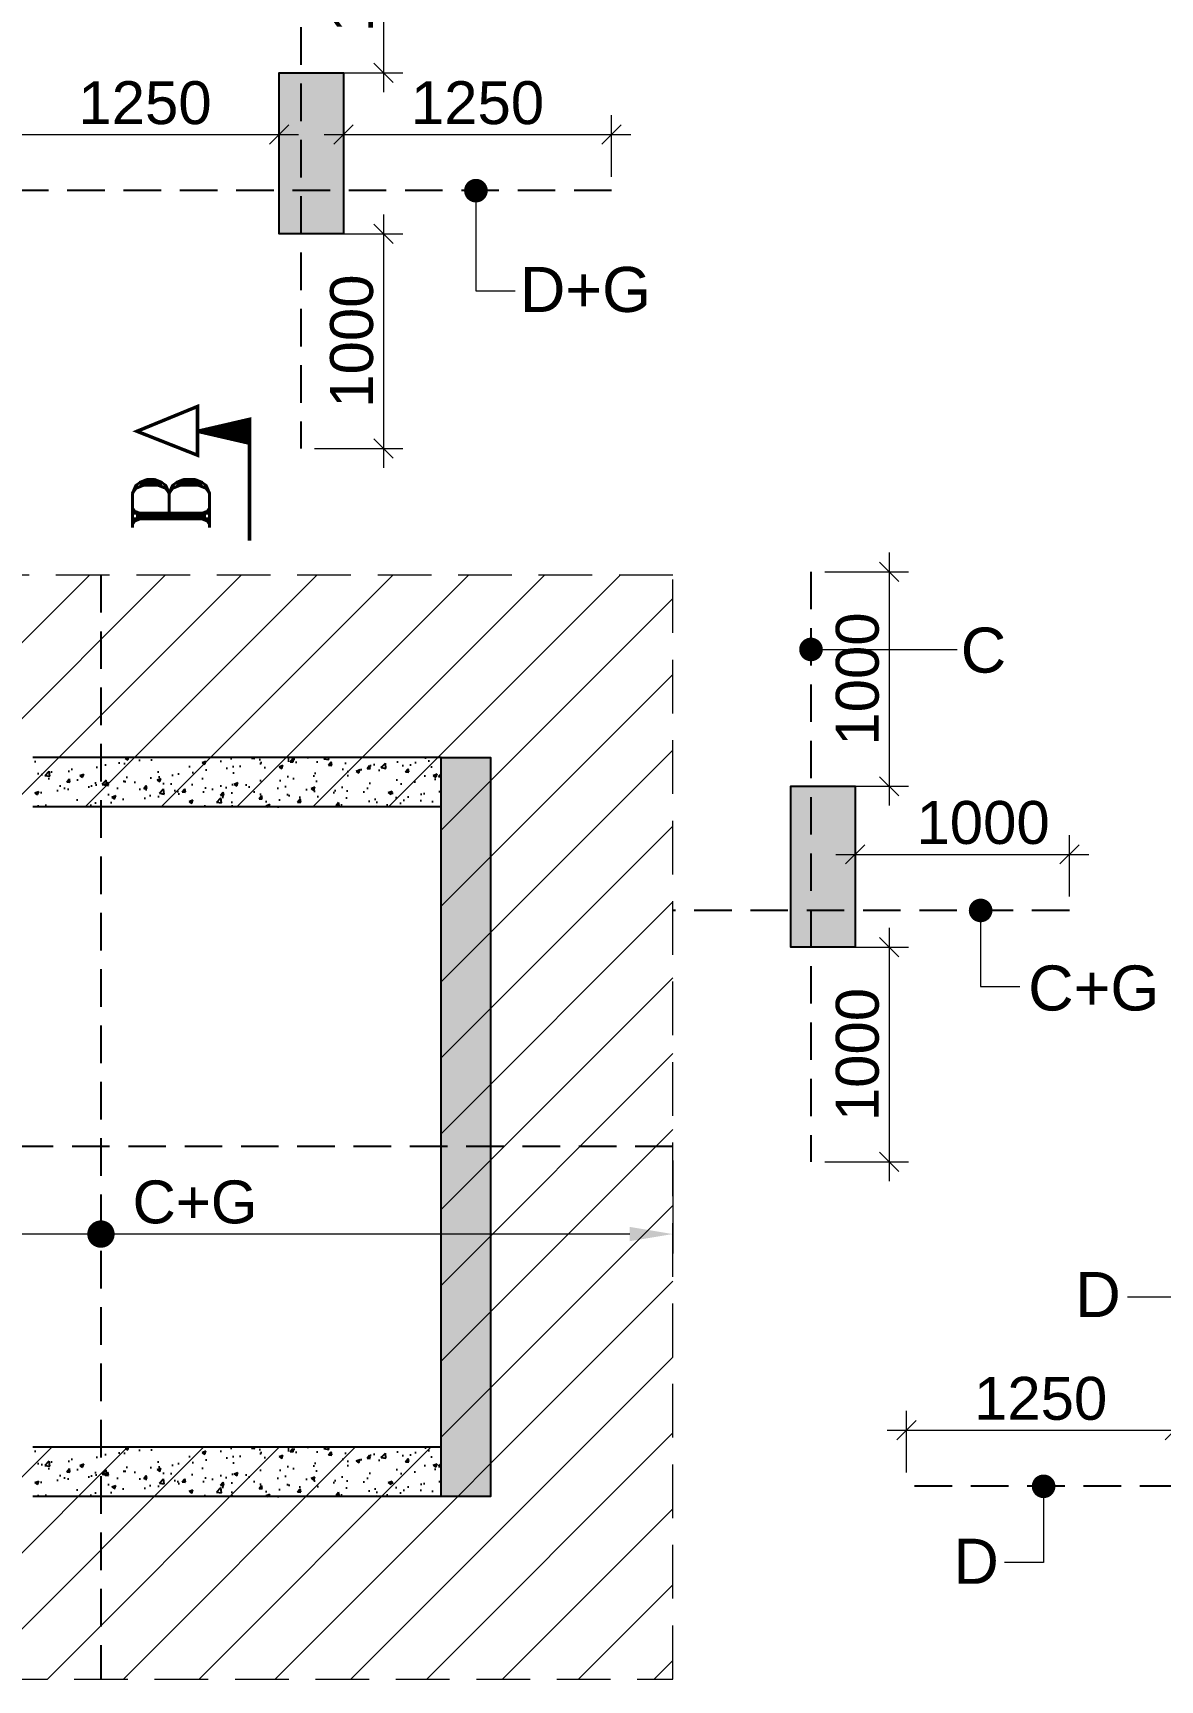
# Model space of a CAD drawing. Header units: millimetres. Extents: x 1123469 to 1883119, y -126924 to 196924.
# Drawn here: x 1524022 to 1529276, y 136834 to 144511 of the extents above; entities that cross this region are included whole.
import ezdxf

# ---------------------------------------------------------------- set-up
doc = ezdxf.new("R2010")
doc.units = ezdxf.units.MM
doc.header["$LTSCALE"] = 500
doc.header["$MEASUREMENT"] = 0
doc.header["$PDMODE"] = 34
for name, pattern in [('CONTINOUS', [0]), ('DASHED2', [0.375, 0.25, -0.125]), ('HIDDEN', [0.375, 0.25, -0.125])]:
    doc.linetypes.add(name, pattern=pattern)
doc.layers.get('Defpoints').update_dxf_attribs({"lineweight": 0})
for name, color, linetype in [('3BEAM NO', 6, 'Continuous'), ('COL. DIM', 3, 'Continuous'), ('r.c.c. wall', 4, 'Continuous'), ('reinf.', 4, 'Continuous'), ('TEXT 1', 1, 'Continuous'), ('TEXT-20', 3, 'Continuous'), ('TOWER AREA COLUMN.', 6, 'Continuous')]:
    doc.layers.add(name, color=color, linetype=linetype)
for name, color, linetype, lineweight in [('ARWO', 1, 'Continuous', 18), ('CUT OUT', 1, 'Continuous', 13), ('dim-M', 1, 'Continuous', 15), ('FOOTING', 1, 'Continuous', 15), ('HATCH', 1, 'Continuous', 5), ('S - SUNK', 251, 'Continuous', 0), ('TOWER COL HATCH', 253, 'Continuous', 20)]:
    doc.layers.add(name, color=color, linetype=linetype, lineweight=lineweight)
doc.styles.add('3mm', font='arial.ttf')
doc.styles.add('RT', font='romant.shx', dxfattribs={"height": 8})
doc.dimstyles.new('PARAMVEER', dxfattribs={"dimtxt": 200, "dimasz": 100, "dimexe": 0, "dimexo": 25, "dimgap": 10, "dimtad": 1, "dimdec": 0, "dimrnd": 5, "dimzin": 0, "dimdsep": 46, "dimtxsty": '3mm', "dimblk": 'OBLIQUE', "dimcen": 0.09, "dimdle": 75, "dimclrd": 1, "dimclre": 1, "dimclrt": 3, "dimadec": 0, "dimazin": 0, "dimtfac": 1, "dimtdec": 0, "dimtmove": 1, "dimatfit": 3, "dimfxl": 100, "dimtolj": 1, "dimtzin": 0, "dimlwd": 18, "dimlwe": 5, "dimarcsym": 0})
doc.dimstyles.new('PARAMVEER BEAM', dxfattribs={"dimtxt": 200, "dimasz": 100, "dimexe": 0, "dimexo": 0, "dimgap": 10, "dimtad": 1, "dimdec": 0, "dimzin": 0, "dimdsep": 46, "dimtxsty": '3mm', "dimblk": 'ARCHTICK', "dimcen": 0.09, "dimdle": 75, "dimclrd": 1, "dimclre": 1, "dimclrt": 3, "dimadec": 0, "dimazin": 0, "dimtfac": 1, "dimtdec": 0, "dimtmove": 1, "dimatfit": 3, "dimfxl": 100, "dimtolj": 1, "dimtzin": 0, "dimlwd": 18, "dimlwe": 5, "dimarcsym": 0})

# ---------------------------------------------------------------- blocks, each defined once
blk = doc.blocks.new('3tgra')
at = {"layer": 'TOWER COL HATCH'}
h = blk.add_hatch(color=253, dxfattribs=at)
h.dxf.hatch_style = 1
h.paths.add_polyline_path([(1380095.624769447, 80551.73729155067), (1380395.624769447, 80551.73729155067), (1380395.624769447, 81301.73729155067), (1380095.624769447, 81301.73729155067)])
h = blk.add_hatch(color=253, dxfattribs=at)
h.dxf.hatch_style = 1
h.paths.add_polyline_path([(1379640.630750942, 78111.73729155073), (1379410.630750942, 78111.73729155073), (1379410.630750942, 74666.55515519361), (1379640.630750942, 74666.55515519361), (1379640.630750942, 77881.73729155073)])
h = blk.add_hatch(color=253, dxfattribs=at)
h.dxf.hatch_style = 1
h.paths.add_polyline_path([(1377710.631017101, 77226.89675944098), (1378010.631017101, 77226.89675944098), (1378010.631017101, 77976.89675944098), (1377710.631017101, 77976.89675944098)])
at = {"layer": 'TOWER AREA COLUMN.', "color": 4}
for points in [[(1380095.624769447, 80551.73729155067), (1380395.624769447, 80551.73729155067), (1380395.624769447, 81301.73729155067), (1380095.624769447, 81301.73729155067)], [(1377710.631017101, 77226.89675944098), (1378010.631017101, 77226.89675944098), (1378010.631017101, 77976.89675944098), (1377710.631017101, 77976.89675944098)]]:
    blk.add_lwpolyline(points, close=True, dxfattribs=at)
blk.add_lwpolyline([(1379640.630750942, 78111.73729155073), (1379410.630750942, 78111.73729155073), (1379410.630750942, 74666.55515519361), (1379640.630750942, 74666.55515519361), (1379640.630750942, 77881.73729155073), (1379640.630750942, 77881.73729155073), (1379640.630750942, 78111.73729155073)], dxfattribs=at)
blk = doc.blocks.new('_Oblique')
at = {"color": 0, "linetype": 'ByBlock', "lineweight": -2}
blk.add_line((-0.5, -0.5), (0.5, 0.5), dxfattribs=at)
blk = doc.blocks.new('*D987')
at = {"layer": 'COL. DIM', "color": 1, "lineweight": 18, "ltscale": 10, "transparency": 16777216}
blk.add_line((1525655.557247166, 143664.2285490474), (1525655.557247166, 142484.2285490474), dxfattribs=at)
at = {"layer": 'COL. DIM', "color": 1, "linetype": 'CONTINOUS', "lineweight": 5, "ltscale": 10, "transparency": 16777216}
for p, q in [((1525334.91773492, 143574.2285490474), (1525745.557247166, 143574.2285490474)), ((1525334.91773492, 142574.2285490474), (1525745.557247166, 142574.2285490474))]:
    blk.add_line(p, q, dxfattribs=at)
at = {"layer": 'Defpoints', "color": 0, "ltscale": 10, "transparency": 16777216}
for p in [(1525269.91773492, 143574.2285490474), (1525269.91773492, 142574.2285490474), (1525655.557247166, 142574.2285490474)]:
    blk.add_point(p, dxfattribs=at)
at = {"layer": 'COL. DIM', "color": 1, "lineweight": 18, "ltscale": 10, "transparency": 16777216, "xscale": 90, "yscale": 90, "zscale": 90}
for p, rotation in [((1525655.557247166, 143574.2285490474), 90), ((1525655.557247166, 142574.2285490474), 270)]:
    blk.add_blockref('_Oblique', p, dxfattribs=dict(at, rotation=rotation))
at = {"layer": 'COL. DIM', "color": 3, "ltscale": 10, "transparency": 16777216, "insert": (1525508.442649622, 143074.2285490469), "char_height": 200, "attachment_point": 5, "rotation": 90, "style": '3mm'}
blk.add_mtext('\\A1;1000', dxfattribs=at)
blk = doc.blocks.new('*D988')
at = {"layer": 'COL. DIM', "color": 1, "linetype": 'CONTINOUS', "lineweight": 5, "ltscale": 10, "transparency": 16777216}
for p, q in [((1525469.254838255, 143840.5113248843), (1525469.254838255, 144127.0409493337)), ((1526719.254838255, 143840.5113248843), (1526719.254838255, 144127.0409493337))]:
    blk.add_line(p, q, dxfattribs=at)
at = {"layer": 'COL. DIM', "color": 1, "lineweight": 18, "ltscale": 10, "transparency": 16777216}
blk.add_line((1525379.254838255, 144037.0409493337), (1526809.254838255, 144037.0409493337), dxfattribs=at)
at = {"layer": 'Defpoints', "color": 0, "ltscale": 10, "transparency": 16777216}
for p in [(1526719.254838255, 144037.0409493337), (1525469.254838255, 143775.5113248843), (1526719.254838255, 143775.5113248843)]:
    blk.add_point(p, dxfattribs=at)
at = {"layer": 'COL. DIM', "color": 1, "lineweight": 18, "ltscale": 10, "transparency": 16777216, "xscale": 90, "yscale": 90, "zscale": 90, "rotation": 180}
blk.add_blockref('_Oblique', (1525469.254838255, 144037.0409493337), dxfattribs=at)
at = {"layer": 'COL. DIM', "color": 1, "lineweight": 18, "ltscale": 10, "transparency": 16777216, "xscale": 90, "yscale": 90, "zscale": 90}
blk.add_blockref('_Oblique', (1526719.254838255, 144037.0409493337), dxfattribs=at)
at = {"layer": 'COL. DIM', "color": 3, "ltscale": 10, "transparency": 16777216, "insert": (1526094.254838255, 144184.155546878), "char_height": 200, "attachment_point": 5, "style": '3mm'}
blk.add_mtext('\\A1;1250', dxfattribs=at)
blk = doc.blocks.new('*D989')
at = {"layer": 'COL. DIM', "color": 1, "linetype": 'CONTINOUS', "lineweight": 5, "ltscale": 10, "transparency": 16777216}
for p, q in [((1523919.254838255, 143840.5113248843), (1523919.254838255, 144127.0409493337)), ((1525169.254838255, 143840.5113248843), (1525169.254838255, 144127.0409493337))]:
    blk.add_line(p, q, dxfattribs=at)
at = {"layer": 'COL. DIM', "color": 1, "lineweight": 18, "ltscale": 10, "transparency": 16777216}
blk.add_line((1523829.254838255, 144037.0409493337), (1525259.254838255, 144037.0409493337), dxfattribs=at)
at = {"layer": 'Defpoints', "color": 0, "ltscale": 10, "transparency": 16777216}
for p in [(1525169.254838255, 144037.0409493337), (1523919.254838255, 143775.5113248843), (1525169.254838255, 143775.5113248843)]:
    blk.add_point(p, dxfattribs=at)
at = {"layer": 'COL. DIM', "color": 1, "lineweight": 18, "ltscale": 10, "transparency": 16777216, "xscale": 90, "yscale": 90, "zscale": 90, "rotation": 180}
blk.add_blockref('_Oblique', (1523919.254838255, 144037.0409493337), dxfattribs=at)
at = {"layer": 'COL. DIM', "color": 1, "lineweight": 18, "ltscale": 10, "transparency": 16777216, "xscale": 90, "yscale": 90, "zscale": 90}
blk.add_blockref('_Oblique', (1525169.254838255, 144037.0409493337), dxfattribs=at)
at = {"layer": 'COL. DIM', "color": 3, "ltscale": 10, "transparency": 16777216, "insert": (1524544.254838255, 144184.155546878), "char_height": 200, "attachment_point": 5, "style": '3mm'}
blk.add_mtext('\\A1;1250', dxfattribs=at)
blk = doc.blocks.new('*D990')
at = {"layer": 'COL. DIM', "color": 1, "lineweight": 18, "ltscale": 10, "transparency": 16777216}
blk.add_line((1525655.557247166, 145414.2285490474), (1525655.557247166, 144234.2285490474), dxfattribs=at)
at = {"layer": 'COL. DIM', "color": 1, "linetype": 'CONTINOUS', "lineweight": 5, "ltscale": 10, "transparency": 16777216}
for p, q in [((1525334.917734921, 145324.2285490474), (1525745.557247166, 145324.2285490474)), ((1525334.917734921, 144324.2285490474), (1525745.557247166, 144324.2285490474))]:
    blk.add_line(p, q, dxfattribs=at)
at = {"layer": 'Defpoints', "color": 0, "ltscale": 10, "transparency": 16777216}
for p in [(1525269.917734921, 145324.2285490474), (1525269.917734921, 144324.2285490474), (1525655.557247166, 144324.2285490474)]:
    blk.add_point(p, dxfattribs=at)
at = {"layer": 'COL. DIM', "color": 1, "lineweight": 18, "ltscale": 10, "transparency": 16777216, "xscale": 90, "yscale": 90, "zscale": 90}
for p, rotation in [((1525655.557247166, 145324.2285490474), 90), ((1525655.557247166, 144324.2285490474), 270)]:
    blk.add_blockref('_Oblique', p, dxfattribs=dict(at, rotation=rotation))
at = {"layer": 'COL. DIM', "color": 3, "ltscale": 10, "transparency": 16777216, "insert": (1525508.442649621, 144824.2285490469), "char_height": 200, "attachment_point": 5, "rotation": 90, "style": '3mm'}
blk.add_mtext('\\A1;1000', dxfattribs=at)
blk = doc.blocks.new('_ArchTick')
at = {"color": 0, "linetype": 'ByBlock', "const_width": 0.15}
blk.add_lwpolyline([(-0.5, -0.5), (0.5, 0.5)], dxfattribs=at)
blk = doc.blocks.new('*D1022')
at = {"layer": 'COL. DIM', "color": 1, "lineweight": 18, "ltscale": 10, "transparency": 16777216}
blk.add_line((1528013.32333053, 140339.3880169377), (1528013.32333053, 139159.3880169377), dxfattribs=at)
at = {"layer": 'COL. DIM', "color": 1, "linetype": 'CONTINOUS', "lineweight": 5, "ltscale": 10, "transparency": 16777216}
for p, q in [((1527713.899163831, 140249.3880169377), (1528103.32333053, 140249.3880169377)), ((1527713.899163831, 139249.3880169377), (1528103.32333053, 139249.3880169377))]:
    blk.add_line(p, q, dxfattribs=at)
at = {"layer": 'Defpoints', "color": 0, "ltscale": 10, "transparency": 16777216}
for p in [(1527648.899163831, 140249.3880169377), (1527648.899163831, 139249.3880169377), (1528013.32333053, 139249.3880169377)]:
    blk.add_point(p, dxfattribs=at)
at = {"layer": 'COL. DIM', "color": 1, "lineweight": 18, "ltscale": 10, "transparency": 16777216, "xscale": 90, "yscale": 90, "zscale": 90}
for p, rotation in [((1528013.32333053, 140249.3880169377), 90), ((1528013.32333053, 139249.3880169377), 270)]:
    blk.add_blockref('_Oblique', p, dxfattribs=dict(at, rotation=rotation))
at = {"layer": 'COL. DIM', "color": 3, "ltscale": 10, "transparency": 16777216, "insert": (1527866.208732986, 139749.3880169372), "char_height": 200, "attachment_point": 5, "rotation": 90, "style": '3mm'}
blk.add_mtext('\\A1;1000', dxfattribs=at)
blk = doc.blocks.new('*D1023')
at = {"layer": 'COL. DIM', "color": 1, "lineweight": 18, "ltscale": 10, "transparency": 16777216}
blk.add_line((1528013.32333053, 142089.3880169376), (1528013.32333053, 140909.3880169376), dxfattribs=at)
at = {"layer": 'COL. DIM', "color": 1, "linetype": 'CONTINOUS', "lineweight": 5, "ltscale": 10, "transparency": 16777216}
for p, q in [((1527713.899163831, 141999.3880169376), (1528103.32333053, 141999.3880169376)), ((1527713.899163831, 140999.3880169376), (1528103.32333053, 140999.3880169376))]:
    blk.add_line(p, q, dxfattribs=at)
at = {"layer": 'Defpoints', "color": 0, "ltscale": 10, "transparency": 16777216}
for p in [(1527648.899163831, 141999.3880169376), (1527648.899163831, 140999.3880169376), (1528013.32333053, 140999.3880169376)]:
    blk.add_point(p, dxfattribs=at)
at = {"layer": 'COL. DIM', "color": 1, "lineweight": 18, "ltscale": 10, "transparency": 16777216, "xscale": 90, "yscale": 90, "zscale": 90}
for p, rotation in [((1528013.32333053, 141999.3880169376), 90), ((1528013.32333053, 140999.3880169376), 270)]:
    blk.add_blockref('_Oblique', p, dxfattribs=dict(at, rotation=rotation))
at = {"layer": 'COL. DIM', "color": 3, "ltscale": 10, "transparency": 16777216, "insert": (1527866.208732985, 141499.3880169372), "char_height": 200, "attachment_point": 5, "rotation": 90, "style": '3mm'}
blk.add_mtext('\\A1;1000', dxfattribs=at)
blk = doc.blocks.new('*D1024')
at = {"layer": 'COL. DIM', "color": 1, "linetype": 'CONTINOUS', "lineweight": 5, "ltscale": 10, "transparency": 16777216}
for p, q in [((1527854.248590601, 140485.904475727), (1527854.248590601, 140772.4341001764)), ((1528854.248590601, 140485.904475727), (1528854.248590601, 140772.4341001764))]:
    blk.add_line(p, q, dxfattribs=at)
at = {"layer": 'COL. DIM', "color": 1, "lineweight": 18, "ltscale": 10, "transparency": 16777216}
blk.add_line((1527764.248590601, 140682.4341001764), (1528944.248590601, 140682.4341001764), dxfattribs=at)
at = {"layer": 'Defpoints', "color": 0, "ltscale": 10, "transparency": 16777216}
for p in [(1528854.248590601, 140682.4341001764), (1527854.248590601, 140420.904475727), (1528854.248590601, 140420.904475727)]:
    blk.add_point(p, dxfattribs=at)
at = {"layer": 'COL. DIM', "color": 1, "lineweight": 18, "ltscale": 10, "transparency": 16777216, "xscale": 90, "yscale": 90, "zscale": 90, "rotation": 180}
blk.add_blockref('_Oblique', (1527854.248590601, 140682.4341001764), dxfattribs=at)
at = {"layer": 'COL. DIM', "color": 1, "lineweight": 18, "ltscale": 10, "transparency": 16777216, "xscale": 90, "yscale": 90, "zscale": 90}
blk.add_blockref('_Oblique', (1528854.248590601, 140682.4341001764), dxfattribs=at)
at = {"layer": 'COL. DIM', "color": 3, "ltscale": 10, "transparency": 16777216, "insert": (1528451.298602193, 140829.5486977207), "char_height": 200, "attachment_point": 5, "style": '3mm'}
blk.add_mtext('\\A1;1000', dxfattribs=at)
blk = doc.blocks.new('*D1026')
at = {"layer": 'COL. DIM', "color": 1, "linetype": 'CONTINOUS', "lineweight": 5, "ltscale": 10, "transparency": 16777216}
for p, q in [((1528094.559057457, 137802.0810123322), (1528094.559057457, 138088.6106367816)), ((1529344.559057457, 137802.0810123322), (1529344.559057457, 138088.6106367816))]:
    blk.add_line(p, q, dxfattribs=at)
at = {"layer": 'COL. DIM', "color": 1, "lineweight": 18, "ltscale": 10, "transparency": 16777216}
blk.add_line((1528004.559057457, 137998.6106367816), (1529434.559057457, 137998.6106367816), dxfattribs=at)
at = {"layer": 'Defpoints', "color": 0, "ltscale": 10, "transparency": 16777216}
for p in [(1529344.559057457, 137998.6106367816), (1528094.559057457, 137737.0810123322), (1529344.559057457, 137737.0810123322)]:
    blk.add_point(p, dxfattribs=at)
at = {"layer": 'COL. DIM', "color": 1, "lineweight": 18, "ltscale": 10, "transparency": 16777216, "xscale": 90, "yscale": 90, "zscale": 90, "rotation": 180}
blk.add_blockref('_Oblique', (1528094.559057457, 137998.6106367816), dxfattribs=at)
at = {"layer": 'COL. DIM', "color": 1, "lineweight": 18, "ltscale": 10, "transparency": 16777216, "xscale": 90, "yscale": 90, "zscale": 90}
blk.add_blockref('_Oblique', (1529344.559057457, 137998.6106367816), dxfattribs=at)
at = {"layer": 'COL. DIM', "color": 3, "ltscale": 10, "transparency": 16777216, "insert": (1528719.559057457, 138145.7252343259), "char_height": 200, "attachment_point": 5, "style": '3mm'}
blk.add_mtext('\\A1;1250', dxfattribs=at)
blk = doc.blocks.new('*D1093')
at = {"layer": 'COL. DIM', "color": 1, "linetype": 'CONTINOUS', "lineweight": 5, "ltscale": 10, "transparency": 16777216}
for p, q in [((1520839.249012007, 139255.33872537), (1520839.249012007, 138822.7265834824)), ((1527004.248856761, 139255.3387253701), (1527004.248856761, 138822.7265834824))]:
    blk.add_line(p, q, dxfattribs=at)
at = {"layer": 'COL. DIM', "color": 1, "lineweight": 18, "ltscale": 10, "transparency": 16777216}
blk.add_line((1526804.248856761, 138912.7265834824), (1521039.249012007, 138912.7265834824), dxfattribs=at)
at = {"layer": 'COL. DIM', "color": 1, "ltscale": 10, "transparency": 16777216}
for points in [[(1521039.249012007, 138946.0599168157), (1521039.249012007, 138879.3932501491), (1520839.249012007, 138912.7265834824)], [(1526804.248856761, 138946.0599168157), (1526804.248856761, 138879.3932501491), (1527004.248856761, 138912.7265834824)]]:
    blk.add_solid(points, dxfattribs=at)
at = {"layer": 'Defpoints', "color": 0, "ltscale": 10, "transparency": 16777216}
for p in [(1520839.249012007, 139320.33872537), (1527004.248856761, 139320.3387253701), (1520839.249012007, 138912.7265834824)]:
    blk.add_point(p, dxfattribs=at)
at = {"layer": 'COL. DIM', "color": 3, "ltscale": 10, "transparency": 16777216, "insert": (1524777.232026542, 139061.137224683), "char_height": 200, "attachment_point": 5, "style": '3mm'}
blk.add_mtext('\\A1;C+G', dxfattribs=at)
blk = doc.blocks.new('*D2624')
at = {"layer": 'COL. DIM', "color": 1, "linetype": 'CONTINOUS', "lineweight": 5, "ltscale": 10, "transparency": 16777216}
for p, q in [((1726903.271734793, 142855.3069163206), (1726903.271734793, 142349.4527371134)), ((1727203.271734793, 141672.483817342), (1727203.271734793, 142529.4527371134))]:
    blk.add_line(p, q, dxfattribs=at)
at = {"layer": 'COL. DIM', "color": 1, "lineweight": 18, "ltscale": 10, "transparency": 16777216}
blk.add_line((1726813.271734793, 142439.4527371134), (1727293.271734793, 142439.4527371134), dxfattribs=at)
at = {"layer": 'Defpoints', "color": 0, "ltscale": 10, "transparency": 16777216}
for p in [(1726903.271734793, 142920.3069163206), (1727203.271734793, 142439.4527371134), (1727203.271734793, 141607.483817342), (1405055.631024809, 139394.2285481436), (1364890.631013369, 126979.2510576845), (1364890.631013369, 124332.9141457363)]:
    blk.add_point(p, dxfattribs=at)
at = {"layer": 'S - SUNK', "color": 1, "lineweight": 18, "ltscale": 10, "transparency": 16777216}
blk.add_line((1405130.631024809, 124332.9141457363), (1364815.631013369, 124332.9141457363), dxfattribs=at)
at = {"layer": 'S - SUNK', "color": 1, "lineweight": 5, "ltscale": 10, "transparency": 16777216}
for p, q in [((1364890.631013369, 124333.0641457363), (1364890.631013369, 124332.9141457363)), ((1405055.631024809, 124333.0641457363), (1405055.631024809, 124332.9141457363))]:
    blk.add_line(p, q, dxfattribs=at)
at = {"layer": 'COL. DIM', "color": 1, "lineweight": 18, "ltscale": 10, "transparency": 16777216, "xscale": 90, "yscale": 90, "zscale": 90, "rotation": 180}
blk.add_blockref('_Oblique', (1726903.271734793, 142439.4527371134), dxfattribs=at)
at = {"layer": 'COL. DIM', "color": 1, "lineweight": 18, "ltscale": 10, "transparency": 16777216, "xscale": 90, "yscale": 90, "zscale": 90}
blk.add_blockref('_Oblique', (1727203.271734793, 142439.4527371134), dxfattribs=at)
at = {"layer": 'S - SUNK', "color": 1, "lineweight": 18, "ltscale": 10, "transparency": 16777216, "xscale": 100, "yscale": 100, "zscale": 100, "rotation": 180}
blk.add_blockref('_Oblique', (1364890.631013369, 124332.9141457363), dxfattribs=at)
at = {"layer": 'S - SUNK', "color": 1, "lineweight": 18, "ltscale": 10, "transparency": 16777216, "xscale": 100, "yscale": 100, "zscale": 100}
blk.add_blockref('_Oblique', (1405055.631024809, 124332.9141457363), dxfattribs=at)
at = {"layer": 'COL. DIM', "color": 3, "ltscale": 10, "transparency": 16777216, "insert": (1727053.271734793, 142586.6355474817), "char_height": 200, "attachment_point": 5, "style": '3mm'}
blk.add_mtext('\\A1;300', dxfattribs=at)
at = {"layer": 'S - SUNK', "color": 3, "ltscale": 10, "transparency": 16777216, "insert": (1384973.131019089, 124445.0287432807), "char_height": 200, "attachment_point": 5, "style": '3mm'}
blk.add_mtext('\\A1;40165', dxfattribs=at)
blk = doc.blocks.new('*D2625')
at = {"layer": 'COL. DIM', "color": 1, "lineweight": 18, "ltscale": 10, "transparency": 16777216}
blk.add_line((1725455.593660668, 141997.4838173419), (1725455.593660668, 141517.483817342), dxfattribs=at)
at = {"layer": 'COL. DIM', "color": 1, "linetype": 'CONTINOUS', "lineweight": 5, "ltscale": 10, "transparency": 16777216}
for p, q in [((1725012.160233842, 141907.4838173419), (1725545.593660668, 141907.4838173419)), ((1724393.259694719, 141607.483817342), (1725545.593660668, 141607.483817342))]:
    blk.add_line(p, q, dxfattribs=at)
at = {"layer": 'Defpoints', "color": 0, "ltscale": 10, "transparency": 16777216}
for p in [(1358872.110384249, 158914.0730525189), (1431760.642437937, 158914.0730525189), (1724947.160233842, 141907.4838173419), (1724328.259694719, 141607.483817342), (1725455.593660668, 141607.483817342), (1442850.630409368, 126979.2510576846)]:
    blk.add_point(p, dxfattribs=at)
at = {"layer": 'S - SUNK', "color": 1, "lineweight": 18, "ltscale": 10, "transparency": 16777216}
blk.add_line((1358872.110384249, 126904.2510576846), (1358872.110384249, 158989.0730525189), dxfattribs=at)
at = {"layer": 'S - SUNK', "color": 1, "lineweight": 5, "ltscale": 10, "transparency": 16777216}
for p, q in [((1358872.260384249, 158914.0730525189), (1358872.110384249, 158914.0730525189)), ((1358872.260384249, 126979.2510576846), (1358872.110384249, 126979.2510576846))]:
    blk.add_line(p, q, dxfattribs=at)
at = {"layer": 'COL. DIM', "color": 1, "lineweight": 18, "ltscale": 10, "transparency": 16777216, "xscale": 90, "yscale": 90, "zscale": 90}
for p, rotation in [((1725455.593660668, 141907.4838173419), 90), ((1725455.593660668, 141607.483817342), 270)]:
    blk.add_blockref('_Oblique', p, dxfattribs=dict(at, rotation=rotation))
at = {"layer": 'S - SUNK', "color": 1, "lineweight": 18, "ltscale": 10, "transparency": 16777216, "xscale": 100, "yscale": 100, "zscale": 100}
for p, rotation in [((1358872.110384249, 158914.0730525189), 90), ((1358872.110384249, 126979.2510576846), 270)]:
    blk.add_blockref('_Oblique', p, dxfattribs=dict(at, rotation=rotation))
at = {"layer": 'COL. DIM', "color": 3, "ltscale": 10, "transparency": 16777216, "insert": (1725308.410850292, 141757.4838173419), "char_height": 200, "attachment_point": 5, "rotation": 90, "style": '3mm'}
blk.add_mtext('\\A1;300', dxfattribs=at)
at = {"layer": 'S - SUNK', "color": 3, "ltscale": 10, "transparency": 16777216, "insert": (1358759.927573881, 142946.6620551013), "char_height": 200, "attachment_point": 5, "rotation": 90, "style": '3mm'}
blk.add_mtext('\\A1;31935', dxfattribs=at)
blk = doc.blocks.new('*D2626')
at = {"layer": 'COL. DIM', "color": 1, "linetype": 'CONTINOUS', "lineweight": 5, "ltscale": 10, "transparency": 16777216}
for p, q in [((1716598.265479365, 143871.7483872942), (1716598.265479365, 143375.5830064898)), ((1716298.265479365, 143802.4838182458), (1716298.265479365, 143375.5830064898))]:
    blk.add_line(p, q, dxfattribs=at)
at = {"layer": 'COL. DIM', "color": 1, "lineweight": 18, "ltscale": 10, "transparency": 16777216}
for p, q in [((1716688.265479365, 143465.5830064898), (1716208.265479365, 143465.5830064898)), ((1717247.018054974, 143465.5830064898), (1716598.265479365, 143465.5830064898))]:
    blk.add_line(p, q, dxfattribs=at)
at = {"layer": 'Defpoints', "color": 0, "ltscale": 10, "transparency": 16777216}
for p in [(1716598.265479365, 143936.7483872942), (1716298.265479365, 143867.4838182458), (1716298.265479365, 143465.5830064898), (1390780.631029413, 139394.2285481436), (1405055.631024809, 139394.2285481436), (1405055.631024809, 138200.572886584)]:
    blk.add_point(p, dxfattribs=at)
at = {"layer": 'S - SUNK', "color": 1, "lineweight": 18, "ltscale": 10, "transparency": 16777216}
blk.add_line((1390705.631029413, 138200.572886584), (1405130.631024809, 138200.572886584), dxfattribs=at)
at = {"layer": 'S - SUNK', "color": 1, "lineweight": 5, "ltscale": 10, "transparency": 16777216}
for p, q in [((1390780.631029413, 138200.722886584), (1390780.631029413, 138200.572886584)), ((1405055.631024809, 138200.722886584), (1405055.631024809, 138200.572886584))]:
    blk.add_line(p, q, dxfattribs=at)
at = {"layer": 'COL. DIM', "color": 1, "lineweight": 18, "ltscale": 10, "transparency": 16777216, "xscale": 90, "yscale": 90, "zscale": 90, "rotation": 180}
blk.add_blockref('_Oblique', (1716298.265479365, 143465.5830064898), dxfattribs=at)
at = {"layer": 'COL. DIM', "color": 1, "lineweight": 18, "ltscale": 10, "transparency": 16777216, "xscale": 90, "yscale": 90, "zscale": 90}
blk.add_blockref('_Oblique', (1716598.265479365, 143465.5830064898), dxfattribs=at)
at = {"layer": 'S - SUNK', "color": 1, "lineweight": 18, "ltscale": 10, "transparency": 16777216, "xscale": 100, "yscale": 100, "zscale": 100, "rotation": 180}
blk.add_blockref('_Oblique', (1390780.631029413, 138200.572886584), dxfattribs=at)
at = {"layer": 'S - SUNK', "color": 1, "lineweight": 18, "ltscale": 10, "transparency": 16777216, "xscale": 100, "yscale": 100, "zscale": 100}
blk.add_blockref('_Oblique', (1405055.631024809, 138200.572886584), dxfattribs=at)
at = {"layer": 'COL. DIM', "color": 3, "ltscale": 10, "transparency": 16777216, "insert": (1716981.485994947, 143612.7658168582), "char_height": 200, "attachment_point": 5, "style": '3mm'}
blk.add_mtext('\\A1;300', dxfattribs=at)
at = {"layer": 'S - SUNK', "color": 3, "ltscale": 10, "transparency": 16777216, "insert": (1397918.131027111, 138312.6874841284), "char_height": 200, "attachment_point": 5, "style": '3mm'}
blk.add_mtext('\\A1;14275', dxfattribs=at)
blk = doc.blocks.new('*D3556')
at = {"layer": 'COL. DIM', "color": 1, "lineweight": 18, "ltscale": 10, "transparency": 16777216}
blk.add_line((1817173.874801246, 134747.767510492), (1817173.874801246, 133597.7677523475), dxfattribs=at)
at = {"layer": 'COL. DIM', "color": 1, "linetype": 'CONTINOUS', "lineweight": 5, "ltscale": 10, "transparency": 16777216}
for p, q in [((1817863.667367204, 134657.767510492), (1817083.874801246, 134657.767510492)), ((1816402.247891765, 133687.7677523475), (1817263.874801246, 133687.7677523475))]:
    blk.add_line(p, q, dxfattribs=at)
at = {"layer": 'Defpoints', "color": 0, "ltscale": 10, "transparency": 16777216}
for p in [(1417087.675834863, 156599.2285490907), (1417240.630397862, 156599.2285490907), (1417240.630397862, 155194.2285490907), (1817928.667367204, 134657.767510492), (1816337.247891765, 133687.7677523475), (1817173.874801246, 133687.7677523475)]:
    blk.add_point(p, dxfattribs=at)
at = {"layer": 'S - SUNK', "color": 1, "lineweight": 18, "ltscale": 10, "transparency": 16777216}
blk.add_line((1417087.675834863, 155119.2285490907), (1417087.675834863, 156674.2285490907), dxfattribs=at)
at = {"layer": 'S - SUNK', "color": 1, "lineweight": 5, "ltscale": 10, "transparency": 16777216}
for p, q in [((1417087.825834862, 156599.2285490907), (1417087.675834863, 156599.2285490907)), ((1417087.825834862, 155194.2285490907), (1417087.675834863, 155194.2285490907))]:
    blk.add_line(p, q, dxfattribs=at)
at = {"layer": 'COL. DIM', "color": 1, "lineweight": 18, "ltscale": 10, "transparency": 16777216, "xscale": 90, "yscale": 90, "zscale": 90}
for p, rotation in [((1817173.874801246, 134657.767510492), 90), ((1817173.874801246, 133687.7677523475), 270)]:
    blk.add_blockref('_Oblique', p, dxfattribs=dict(at, rotation=rotation))
at = {"layer": 'S - SUNK', "color": 1, "lineweight": 18, "ltscale": 10, "transparency": 16777216, "xscale": 100, "yscale": 100, "zscale": 100}
for p, rotation in [((1417087.675834863, 156599.2285490907), 90), ((1417087.675834863, 155194.2285490907), 270)]:
    blk.add_blockref('_Oblique', p, dxfattribs=dict(at, rotation=rotation))
at = {"layer": 'COL. DIM', "color": 3, "ltscale": 10, "transparency": 16777216, "insert": (1817026.760203702, 134172.7676314192), "char_height": 200, "attachment_point": 5, "rotation": 90, "style": '3mm'}
blk.add_mtext('\\A1;970', dxfattribs=at)
at = {"layer": 'S - SUNK', "color": 3, "ltscale": 10, "transparency": 16777216, "insert": (1416975.561237318, 155896.7285490903), "char_height": 200, "attachment_point": 5, "rotation": 90, "style": '3mm'}
blk.add_mtext('\\A1;1405', dxfattribs=at)

msp = doc.modelspace()

# ---------------------------------------------------------------- hatches: boundary and pattern name
at = {"layer": 'HATCH', "ltscale": 10}
h = msp.add_hatch(dxfattribs=at)
h.set_pattern_fill('ANSI31', color=251, scale=2000)
h.set_pattern_definition([(45, (44455.00070298067, 0), (-176.7766952966369, 176.7766952966369), [])])
h.paths.add_polyline_path([(1521919.249012007, 140904.2285490473), (1525924.248856761, 140904.2285490474), (1525924.24885676, 137919.0464126903), (1521919.249012007, 137919.0464126903)])
h.paths.add_polyline_path([(1520839.249012007, 141984.2285490474), (1527004.248856761, 141984.2285490474), (1527004.248856761, 136839.0464126903), (1520839.249012007, 136839.0464126903)])
at = {"layer": 'r.c.c. wall', "ltscale": 10}
h = msp.add_hatch(dxfattribs=at)
h.set_pattern_fill('AR-CONC', color=1, scale=25)
h.set_pattern_definition([(49.99999999999999, (-3812644.478236343, -4159489.490215819), (179.3150456501884, -15.68803374564878), [18.75, -206.25]), (355, (-3812644.478236343, -4159489.490215819), (-34.68783340325, 188.048033425003), [15, -165]), (100.45144446, (-3812629.535316093, -4159490.797551819), (144.627211681778, 172.3599977421574), [15.93504799999998, -175.2855279999997]), (46.18420000000001, (-3812644.478236343, -4159439.490215819), (266.8103326678931, -41.37982019826914), [28.125, -309.375]), (96.63563549, (-3812622.244050093, -4159442.938542569), (233.6654864185571, 243.5296501936376), [23.9025855, -262.92844]), (351.1841639899999, (-3812644.478236343, -4159439.490215819), (233.6654862636933, 243.5296500674975), [22.5, -247.50000025]), (21, (-3812619.478236343, -4159451.990215819), (149.2267630296154, -100.6547226663347), [18.75, -206.25]), (326.0000000000001, (-3812619.478236343, -4159451.990215819), (60.82883298039543, 181.2875112617133), [15, -165]), (71.45144474, (-3812607.042672843, -4159460.378109319), (210.0555941824928, 80.63278820158845), [15.9350475, -175.285528]), (37.50000000000001, (-3812644.478236343, -4159489.490215819), (3.039963829322667, 83.22346345782788), [0, -163, 0, -167.5, 0, -165.625]), (7.499999999999999, (-3812644.478236343, -4159489.490215819), (65.76738436053715, 98.60292797059006), [0, -95.5, 0, -159.25, 0, -63.125]), (327.5, (-3812700.228236343, -4159489.490215819), (133.4556090431022, -5.638717933594939), [0, -62.5, 0, -195, 0, -258.75]), (317.5, (-3812725.228236343, -4159489.490215819), (145.7965423355966, 25.02624558307943), [0, -81.25, 0, -129.5, 0, -183.75])])
h.paths.add_polyline_path([(1524024.097338168, 141134.2649386935), (1525924.248856761, 141134.2285483917), (1525924.248856761, 140904.2285483917), (1524024.097338168, 140904.1995950565)])
h = msp.add_hatch(dxfattribs=at)
h.set_pattern_fill('AR-CONC', color=1, scale=25)
h.set_pattern_definition([(49.99999999999999, (-3812644.478236343, -4162704.672352177), (179.3150456501884, -15.68803374564878), [18.75, -206.25]), (355, (-3812644.478236343, -4162704.672352177), (-34.68783340325, 188.048033425003), [15, -165]), (100.45144446, (-3812629.535316093, -4162705.979688176), (144.627211681778, 172.3599977421574), [15.93504799999998, -175.2855279999997]), (46.18420000000001, (-3812644.478236343, -4162654.672352177), (266.8103326678931, -41.37982019826914), [28.125, -309.375]), (96.63563549, (-3812622.244050093, -4162658.120678926), (233.6654864185571, 243.5296501936376), [23.9025855, -262.92844]), (351.1841639899999, (-3812644.478236343, -4162654.672352177), (233.6654862636933, 243.5296500674975), [22.5, -247.50000025]), (21, (-3812619.478236343, -4162667.172352177), (149.2267630296154, -100.6547226663347), [18.75, -206.25]), (326.0000000000001, (-3812619.478236343, -4162667.172352177), (60.82883298039543, 181.2875112617133), [15, -165]), (71.45144474, (-3812607.042672843, -4162675.560245676), (210.0555941824928, 80.63278820158845), [15.9350475, -175.285528]), (37.50000000000001, (-3812644.478236343, -4162704.672352177), (3.039963829322667, 83.22346345782788), [0, -163, 0, -167.5, 0, -165.625]), (7.499999999999999, (-3812644.478236343, -4162704.672352177), (65.76738436053715, 98.60292797059006), [0, -95.5, 0, -159.25, 0, -63.125]), (327.5, (-3812700.228236343, -4162704.672352177), (133.4556090431022, -5.638717933594939), [0, -62.5, 0, -195, 0, -258.75]), (317.5, (-3812725.228236343, -4162704.672352177), (145.7965423355966, 25.02624558307943), [0, -81.25, 0, -129.5, 0, -183.75])])
h.paths.add_polyline_path([(1524024.097338168, 137919.0828023364), (1525924.248856761, 137919.0464120346), (1525924.248856761, 137689.0464120346), (1524024.097338168, 137689.0174586994)])

# ---------------------------------------------------------------- linework, layer by layer
at = {"layer": '3BEAM NO', "color": 4}
msp.add_line((1524788.983498764, 142769.8962102563, -7.851765953677085e-07), (1524788.983498764, 142542.5437439962, -7.843609217412887e-07), dxfattribs=at)
at = {"layer": '3BEAM NO', "color": 4, "extrusion": (-3.227238060428332e-09, -4.963612873298862e-18, 1), "const_width": 15.97339125}
for points, elevation in [([(1524788.983498759, 142769.8962102497), (1524788.983498759, 142542.5437439897), (1524506.735612236, 142654.041987072), (1524788.983498759, 142769.8962102497)], -0.004921642218983313), ([(1524788.983498762, 142654.0419871213), (1525031.407207467, 142654.0419871167), (1525031.407207468, 142143.5267560754)], -0.004921639401394065)]:
    msp.add_lwpolyline(points, dxfattribs=dict(at, elevation=elevation))
at = {"layer": 'dim-M', "color": 4, "ltscale": 10, "const_width": 63.75}
msp.add_lwpolyline([(1524370.729327148, 138912.7265834824, -1), (1524306.979327148, 138912.7265834824, -1)], format="xyb", close=True, dxfattribs=at)
at = {"layer": 'FOOTING', "color": 3, "linetype": 'DASHED2', "ltscale": 2}
msp.add_lwpolyline([(1527004.248856761, 141984.2285490474), (1520839.249012007, 141984.2285490474), (1520839.249012007, 136839.0464126903), (1527004.248856761, 136839.0464126903)], close=True, dxfattribs=at)
at = {"layer": 'r.c.c. wall', "color": 4, "ltscale": 10}
for p, q in [((1525924.248856761, 141134.2285490474), (1524021.748858059, 141134.2285490474)), ((1525924.248856761, 140904.2285490474), (1524021.748858059, 140904.2285490474)), ((1525924.248856761, 137919.0464126903), (1524021.748858059, 137919.0464126903)), ((1525924.248856761, 137689.0464126903), (1524021.748858059, 137689.0464126903))]:
    msp.add_line(p, q, dxfattribs=at)
at = {"layer": 'reinf.', "color": 4, "linetype": 'HIDDEN', "ltscale": 1.4}
for p, q in [((1525269.91773492, 145324.2285490473), (1525269.91773492, 142574.2285490473)), ((1526719.254838255, 143775.5113248843), (1523919.254838255, 143775.5113248843)), ((1524338.854327148, 141984.2285490474), (1524338.854327148, 136839.0464126903)), ((1527648.899163831, 141999.3880169376), (1527648.899163831, 139249.3880169376)), ((1528854.248590601, 140420.904475727), (1527004.248856761, 140420.904475727)), ((1527004.248856761, 139320.3387253701), (1520839.249012007, 139320.33872537)), ((1531194.559057457, 137737.0810123323), (1528094.559057457, 137737.0810123322))]:
    msp.add_line(p, q, dxfattribs=at)

# ---------------------------------------------------------------- block references
at = {"layer": 'CUT OUT', "color": 4, "xscale": -1}
msp.add_blockref('3tgra', (2905564.878980821, 63022.49125749664), dxfattribs=at)

# ---------------------------------------------------------------- texts
at = {"layer": 'TEXT 1', "color": 2, "linetype": 'ByBlock', "style": '3mm'}
for s, p in [('D+G', (1526291.980850792, 143210.140521323, -0.0688959593251002)), ('C', (1528347.209784013, 141529.2078355965, -0.0688959593251002)), ('C+G', (1528661.425162436, 139954.4976562446, -0.0688959593251002)), ('D', (1528881.33112212, 138526.0328187882, -0.0688959593251002)), ('D', (1528313.04190235, 137282.74958141, -0.0688959593251002))]:
    msp.add_text(s, height=210, dxfattribs=at).set_placement(p)
at = {"layer": 'TEXT-20', "color": 7, "lineweight": 20, "ltscale": 0.2, "style": 'RT', "width": 0.85}
msp.add_text('B', height=359.401303125, rotation=90.00000002668041, dxfattribs=at).set_placement((1524845.604432877, 142180.2226828499, 0.01387790206817088))

# ---------------------------------------------------------------- dimensions: what is measured, and where the dimension line sits
at = {"layer": 'COL. DIM', "color": 6, "ltscale": 10}
for base, p1, p2, angle, picture, middle in [((1725455.593660668, 141607.483817342), (1724947.160233841, 141907.4838173418), (1724328.259694718, 141607.4838173419), 90, '*D2625', (1725455.59366066, 141757.4838173419)), ((1526719.254838255, 144037.0409493337), (1525469.254838255, 143775.5113248843), (1526719.254838255, 143775.5113248843), 7.016709298534877e-15, '*D988', (1526094.254838255, 144037.0409493337)), ((1716298.265479365, 143465.5830064898), (1716598.265479365, 143936.7483872942), (1716298.265479365, 143867.4838182458), 180, '*D2626', (1716981.485994947, 143465.5830064898)), ((1528854.248590601, 140682.4341001764), (1527854.248590601, 140420.904475727), (1528854.248590601, 140420.904475727), 7.016709298534877e-15, '*D1024', (1528451.298602193, 140682.4341001764))]:
    dim = msp.add_linear_dim(base=base, p1=p1, p2=p2, angle=angle, dimstyle='PARAMVEER', override={"dimasz": 90, "dimexe": 90, "dimexo": 65, "dimgap": 45, "dimpost": '\\X', "dimdle": 90, "dimfxl": 0.18, "dimarcsym": 1}, dxfattribs=at)
    dim.commit()
    dim.dimension.update_dxf_attribs({"geometry": picture, "text_midpoint": middle, "dimtype": 160})
for base, p1, p2, angle, picture, middle in [((1817173.874801246, 133687.7677523475), (1817928.667367203, 134657.7675104919), (1816337.247891764, 133687.7677523474), 90, '*D3556', (1817026.760203702, 134172.7676314192)), ((1525655.557247166, 144324.2285490474), (1525269.91773492, 145324.2285490473), (1525269.91773492, 144324.2285490473), 90, '*D990', (1525508.442649621, 144824.2285490469)), ((1525169.254838255, 144037.0409493337), (1523919.254838255, 143775.5113248843), (1525169.254838255, 143775.5113248843), 7.016709298534877e-15, '*D989', (1524544.254838255, 144184.155546878)), ((1525655.557247166, 142574.2285490474), (1525269.91773492, 143574.2285490473), (1525269.91773492, 142574.2285490473), 90, '*D987', (1525508.442649622, 143074.2285490469)), ((1528013.32333053, 140999.3880169376), (1527648.899163831, 141999.3880169376), (1527648.899163831, 140999.3880169376), 90, '*D1023', (1527866.208732985, 141499.3880169372)), ((1528013.32333053, 139249.3880169377), (1527648.899163831, 140249.3880169376), (1527648.899163831, 139249.3880169376), 90, '*D1022', (1527866.208732986, 139749.3880169372))]:
    dim = msp.add_linear_dim(base=base, p1=p1, p2=p2, angle=angle, dimstyle='PARAMVEER', override={"dimasz": 90, "dimexe": 90, "dimexo": 65, "dimgap": 45, "dimpost": '\\X', "dimdle": 90, "dimfxl": 0.18, "dimarcsym": 1}, dxfattribs=at)
    dim.commit()
    dim.dimension.update_dxf_attribs({"geometry": picture, "text_midpoint": middle})
dim = msp.add_linear_dim(base=(1727203.271734793, 142439.4527371134), p1=(1726903.271734793, 142920.3069163206), p2=(1727203.271734793, 141607.483817342), dimstyle='PARAMVEER', override={"dimasz": 90, "dimexe": 90, "dimexo": 65, "dimgap": 45, "dimpost": '\\X', "dimdle": 90, "dimfxl": 0.18, "dimarcsym": 1}, dxfattribs=at)
dim.commit()
dim.dimension.update_dxf_attribs({"geometry": '*D2624', "text_midpoint": (1727053.271734793, 142439.4527371134), "dimtype": 160})
dim = msp.add_linear_dim(base=(1520839.249012007, 138912.7265834824), p1=(1527004.248856761, 139320.3387253701), p2=(1520839.249012007, 139320.33872537), angle=180, text='C+G', dimstyle='PARAMVEER', override={"dimasz": 200, "dimexe": 90, "dimexo": 65, "dimgap": 45, "dimpost": '\\X', "dimsah": 1, "dimdle": 90, "dimfxl": 0.18, "dimarcsym": 1}, dxfattribs=at)
dim.commit()
dim.dimension.update_dxf_attribs({"geometry": '*D1093', "text_midpoint": (1524777.232026542, 138912.7265834824), "dimtype": 160})
dim = msp.add_linear_dim(base=(1529344.559057457, 137998.6106367816), p1=(1528094.559057457, 137737.0810123322), p2=(1529344.559057457, 137737.0810123322), dimstyle='PARAMVEER', override={"dimasz": 90, "dimexe": 90, "dimexo": 65, "dimgap": 45, "dimpost": '\\X', "dimdle": 90, "dimfxl": 0.18, "dimarcsym": 1}, dxfattribs=at)
dim.commit()
dim.dimension.update_dxf_attribs({"geometry": '*D1026', "text_midpoint": (1528719.559057457, 138145.7252343259)})
at = {"layer": 'S - SUNK', "color": 4, "ltscale": 10}
for base, p1, p2, picture, middle in [((1358872.110384249, 158914.0730525189), (1442850.630409367, 126979.2510576845), (1431760.642437937, 158914.0730525188), '*D2625', (1358759.927573881, 142946.6620551013)), ((1417087.675834863, 156599.2285490907), (1417240.630397862, 155194.2285490906), (1417240.630397862, 156599.2285490907), '*D3556', (1416975.561237318, 155896.7285490903))]:
    dim = msp.add_linear_dim(base=base, p1=p1, p2=p2, angle=90, dimstyle='PARAMVEER', override={"dimpost": '\\X', "dimfxl": 0.15, "dimfxlon": 1, "dimarcsym": 1}, dxfattribs=at)
    dim.commit()
    dim.dimension.update_dxf_attribs({"geometry": picture, "text_midpoint": middle})
for base, p1, p2, picture, middle in [((1405055.631024809, 138200.572886584), (1390780.631029413, 139394.2285481436), (1405055.631024809, 139394.2285481436), '*D2626', (1397918.131027111, 138312.6874841284)), ((1364890.631013369, 124332.9141457363), (1405055.631024809, 139394.2285481436), (1364890.631013369, 126979.2510576845), '*D2624', (1384973.131019089, 124445.0287432807))]:
    dim = msp.add_linear_dim(base=base, p1=p1, p2=p2, dimstyle='PARAMVEER', override={"dimpost": '\\X', "dimfxl": 0.15, "dimfxlon": 1, "dimarcsym": 1}, dxfattribs=at)
    dim.commit()
    dim.dimension.update_dxf_attribs({"geometry": picture, "text_midpoint": middle})

# ---------------------------------------------------------------- leaders
at = {"layer": 'ARWO', "color": 1}
for points in [[(1526086.90824854, 143775.5113248843), (1526086.90824854, 143308.0486066189), (1526269.363123622, 143308.0486066189)], [(1527648.899163831, 141637.349697636), (1528329.741331851, 141637.349697636)], [(1528439.776503489, 140420.904475727), (1528439.776503489, 140066.158327178), (1528622.231378572, 140066.158327178)], [(1529485.148966421, 138618.3613752155), (1529124.666813578, 138618.3613752155)], [(1528733.393657246, 137737.0810123322), (1528733.393657246, 137382.3348637832), (1528550.938782164, 137382.3348637832)]]:
    msp.add_leader(points, dimstyle='PARAMVEER BEAM', override={"dimasz": 110, "dimtad": 0, "dimldrblk": 'Dot', "dimfxl": 0, "dimarcsym": 1}, dxfattribs=at)

doc.saveas('drawing.dxf')
